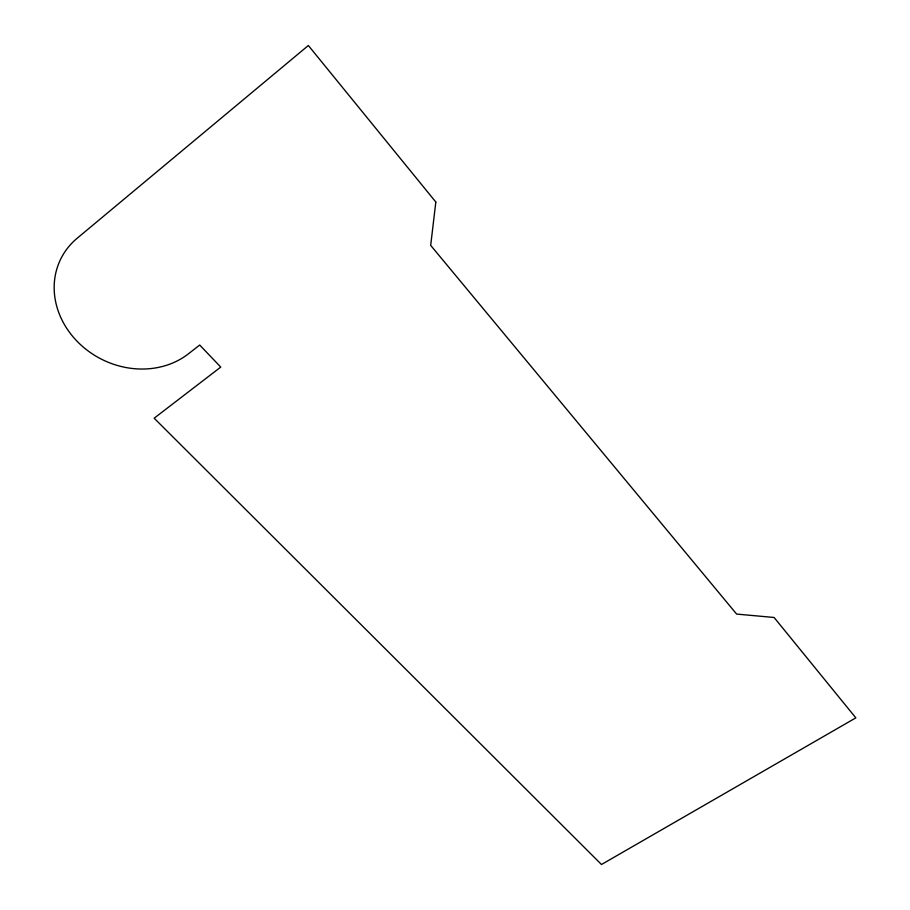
<?xml version="1.0" encoding="UTF-8"?>
<svg xmlns="http://www.w3.org/2000/svg" width="910" height="910" viewBox="0 0 910 910"><rect width="100%" height="100%" fill="white"/><g stroke="black" fill="none" stroke-linecap="round" stroke-linejoin="round"><path stroke-width="1.36" d="M435.822 202.031L430.692 245.381L736.622 614.079L774.103 617.481L855.832 717.865L601.487 864.5L154.165 418.202L220.755 367.083L199.711 345.038L188.415 353.831A81.468 71.503 27.2 0 1 76.872 341.057A81.468 71.503 27.2 0 1 77.145 238.261L308.353 45.5L435.822 202.031"/></g></svg>
